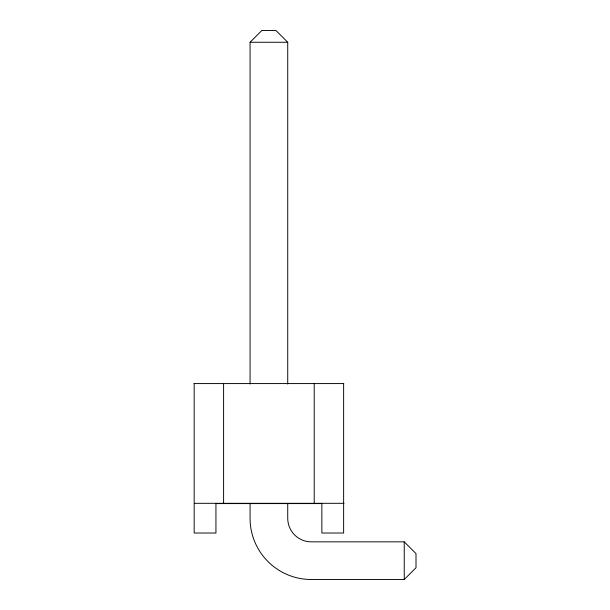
<?xml version="1.0" encoding="UTF-8"?>
<svg xmlns="http://www.w3.org/2000/svg" width="610" height="610" viewBox="0 0 610 610"><rect width="100%" height="100%" fill="white"/><g stroke="black" fill="none" stroke-linecap="round" stroke-linejoin="round"><path stroke-width="0.91" d="M250.069 384.064L250.069 42.265L261.842 30.5L275.964 30.5L287.729 42.265L287.729 384.064M250.069 504.02L250.069 518.302A61.198 61.198 0 0 0 311.268 579.5L404.239 579.5L416.005 567.735L416.005 553.613L404.239 541.84L311.268 541.84A23.538 23.538 0 0 1 287.729 518.302L287.729 504.02M250.069 42.265L287.729 42.265M193.995 383.576L343.781 383.576M194.384 503.311L344.01 503.311M404.239 541.84L404.239 579.5M343.628 383.553L343.628 533.018L321.859 533.018L321.859 503.593L215.94 503.593L215.94 533.018L194.171 533.018L194.171 383.553M314.211 383.553L314.211 503.593M223.595 383.553L223.595 503.593"/></g></svg>
